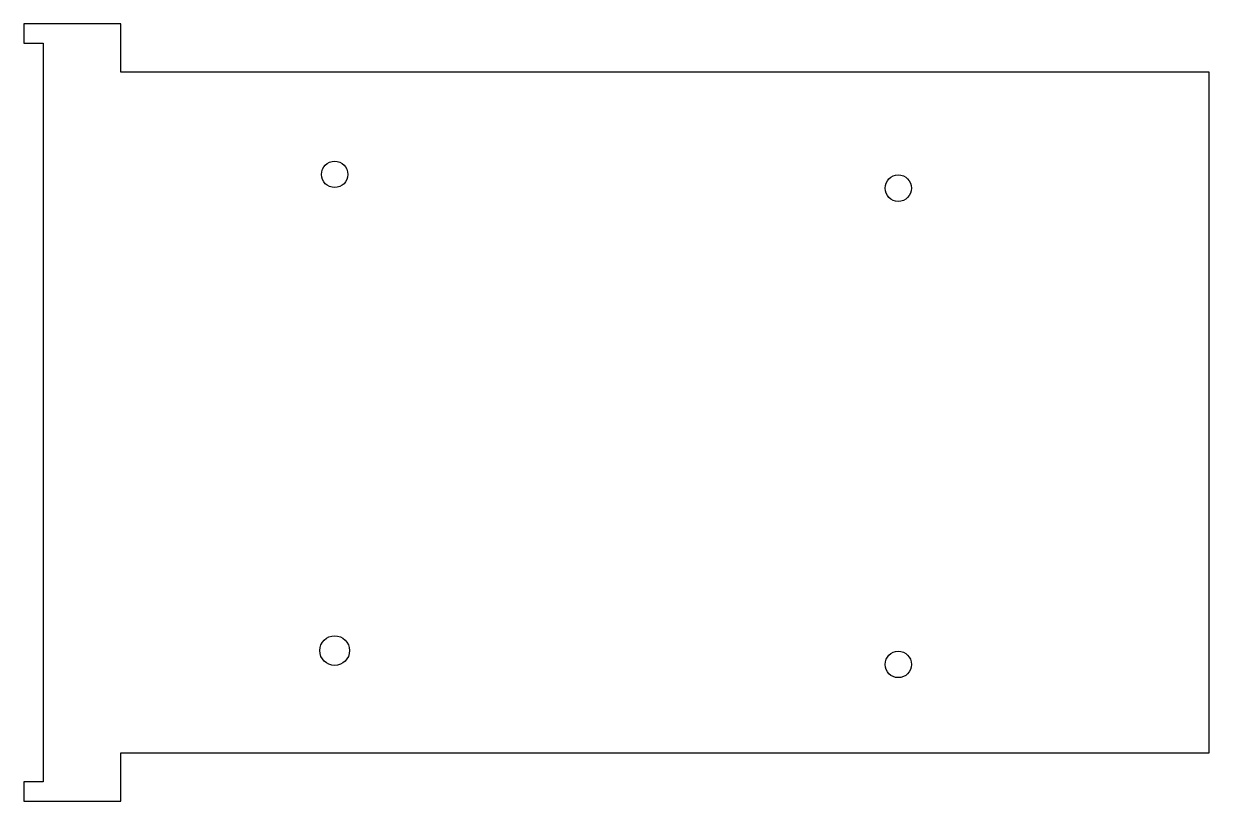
# Model space of a CAD drawing. Extents: x 147 to 269, y -40 to 40.
import ezdxf

# ---------------------------------------------------------------- set-up
doc = ezdxf.new("R2010")
doc.units = 0
doc.layers.get('0').update_dxf_attribs({"linetype": 'continuous'})

# ---------------------------------------------------------------- blocks, each defined once
blk = doc.blocks.new('SKETCH012')
at = {"color": 7}
blk.add_lwpolyline([(149.31, 38), (149.31, -38), (147.31, -38), (147.31, -40), (157.31, -40), (157.31, -38), (157.31, -35), (269.31, -35), (269.31, 35), (157.31, 35), (157.31, 38), (157.31, 40), (147.31, 40), (147.31, 38)], close=True, dxfattribs=at)
for centre, radius in [((179.31, 24.5), 1.36), ((237.31, 23.08), 1.36), ((179.31, -24.5), 1.53), ((237.31, -25.92), 1.36)]:
    blk.add_circle(centre, radius, dxfattribs=at)

msp = doc.modelspace()

# ---------------------------------------------------------------- block references
at = {"color": 7}
msp.add_blockref('SKETCH012', (0, 0), dxfattribs=at)

doc.saveas('drawing.dxf')
